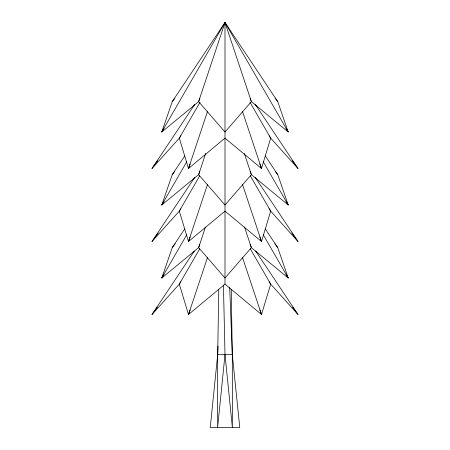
<?xml version="1.0" encoding="UTF-8"?>
<svg xmlns="http://www.w3.org/2000/svg" width="450" height="450" viewBox="0 0 450 450"><rect width="100%" height="100%" fill="white"/><g stroke="black" fill="none" stroke-linecap="round" stroke-linejoin="round"><path stroke-width="0.67" d="M218.768 289.266L217.699 354.549L217.626 427.5L225 354.549L223.442 285.058M229.686 287.162L232.301 354.549L239.754 427.5L210.246 427.5L217.699 354.549L218.025 346.123M285.981 128.441L288.225 132.002L225 22.5L198.624 101.633L161.775 132.002L172.243 101.633L225 22.5L277.757 101.633L288.225 132.002L251.376 101.633L250.144 98.364M207.523 111.431L188.499 168.508L179.314 138.133L200.047 102.223M205.718 153.354L198.624 174.639L161.775 205.009L172.243 174.639L184.657 156.015M207.523 184.433L188.499 241.509L179.314 211.14L199.699 175.832M205.493 227.025L198.624 247.641L161.775 278.01L172.243 247.641L184.657 229.022M207.523 257.439L188.499 314.511L179.314 284.141L199.699 248.833M190.181 163.884L188.499 168.508L225 138.133L261.501 168.508L270.686 138.133L249.953 102.223M190.181 236.886L188.499 241.509L225 211.14L225 22.5L161.775 132.002L164.019 128.441M190.181 309.892L188.499 314.511L225 284.141L225 211.326M199.856 98.364L198.624 101.633L225 132.002L251.376 101.633L225 22.5M199.856 171.366L198.624 174.639L225 205.009L251.376 174.639L244.282 153.354M199.856 244.367L198.624 247.641L225 278.01L251.376 247.641L244.507 227.025M186.716 161.814L161.775 205.009L164.019 201.442M186.716 234.816L161.775 278.01L164.019 274.449M180.849 135.782L179.314 138.133L151.999 168.508L194.709 104.434M180.849 208.783L179.314 211.14L151.999 241.509L194.709 177.435M180.849 281.79L179.314 284.141L151.999 314.511L194.321 251.021M151.999 168.508L154.884 164.537M155.711 163.401L157.77 160.566M151.999 241.509L158.186 233.004M151.999 314.511L157.359 307.142M172.243 101.633L174.774 98.274M172.243 174.639L174.774 171.276M172.243 247.641L175.196 243.72M217.699 354.549L232.301 354.549L232.374 427.5L225 354.549M225 211.14L261.501 241.509L270.686 211.14L250.301 175.832M225 284.141L261.501 314.511L270.686 284.141L250.301 248.833M255.291 104.434L298.001 168.508L270.686 138.133L269.151 135.782M255.291 177.435L298.001 241.509L270.686 211.14L269.151 208.783M255.679 251.021L298.001 314.511L270.686 284.141L269.151 281.79M275.226 98.274L277.757 101.633M275.226 171.276L277.757 174.639L288.225 205.009L251.376 174.639L250.144 171.366M274.804 243.72L277.757 247.641L288.225 278.01L251.376 247.641L250.144 244.367M292.23 160.566L294.289 163.401M295.116 164.537L298.001 168.508M291.814 233.004L298.001 241.509M292.641 307.142L298.001 314.511M265.343 156.015L277.757 174.639M265.343 229.022L277.757 247.641M285.981 201.442L288.225 205.009L263.284 161.814M285.981 274.449L288.225 278.01L263.284 234.816M259.819 163.884L261.501 168.508L242.477 111.431M259.819 236.886L261.501 241.509L242.477 184.433M259.819 309.892L261.501 314.511L242.477 257.439M231.232 289.266L232.301 354.549"/></g></svg>
